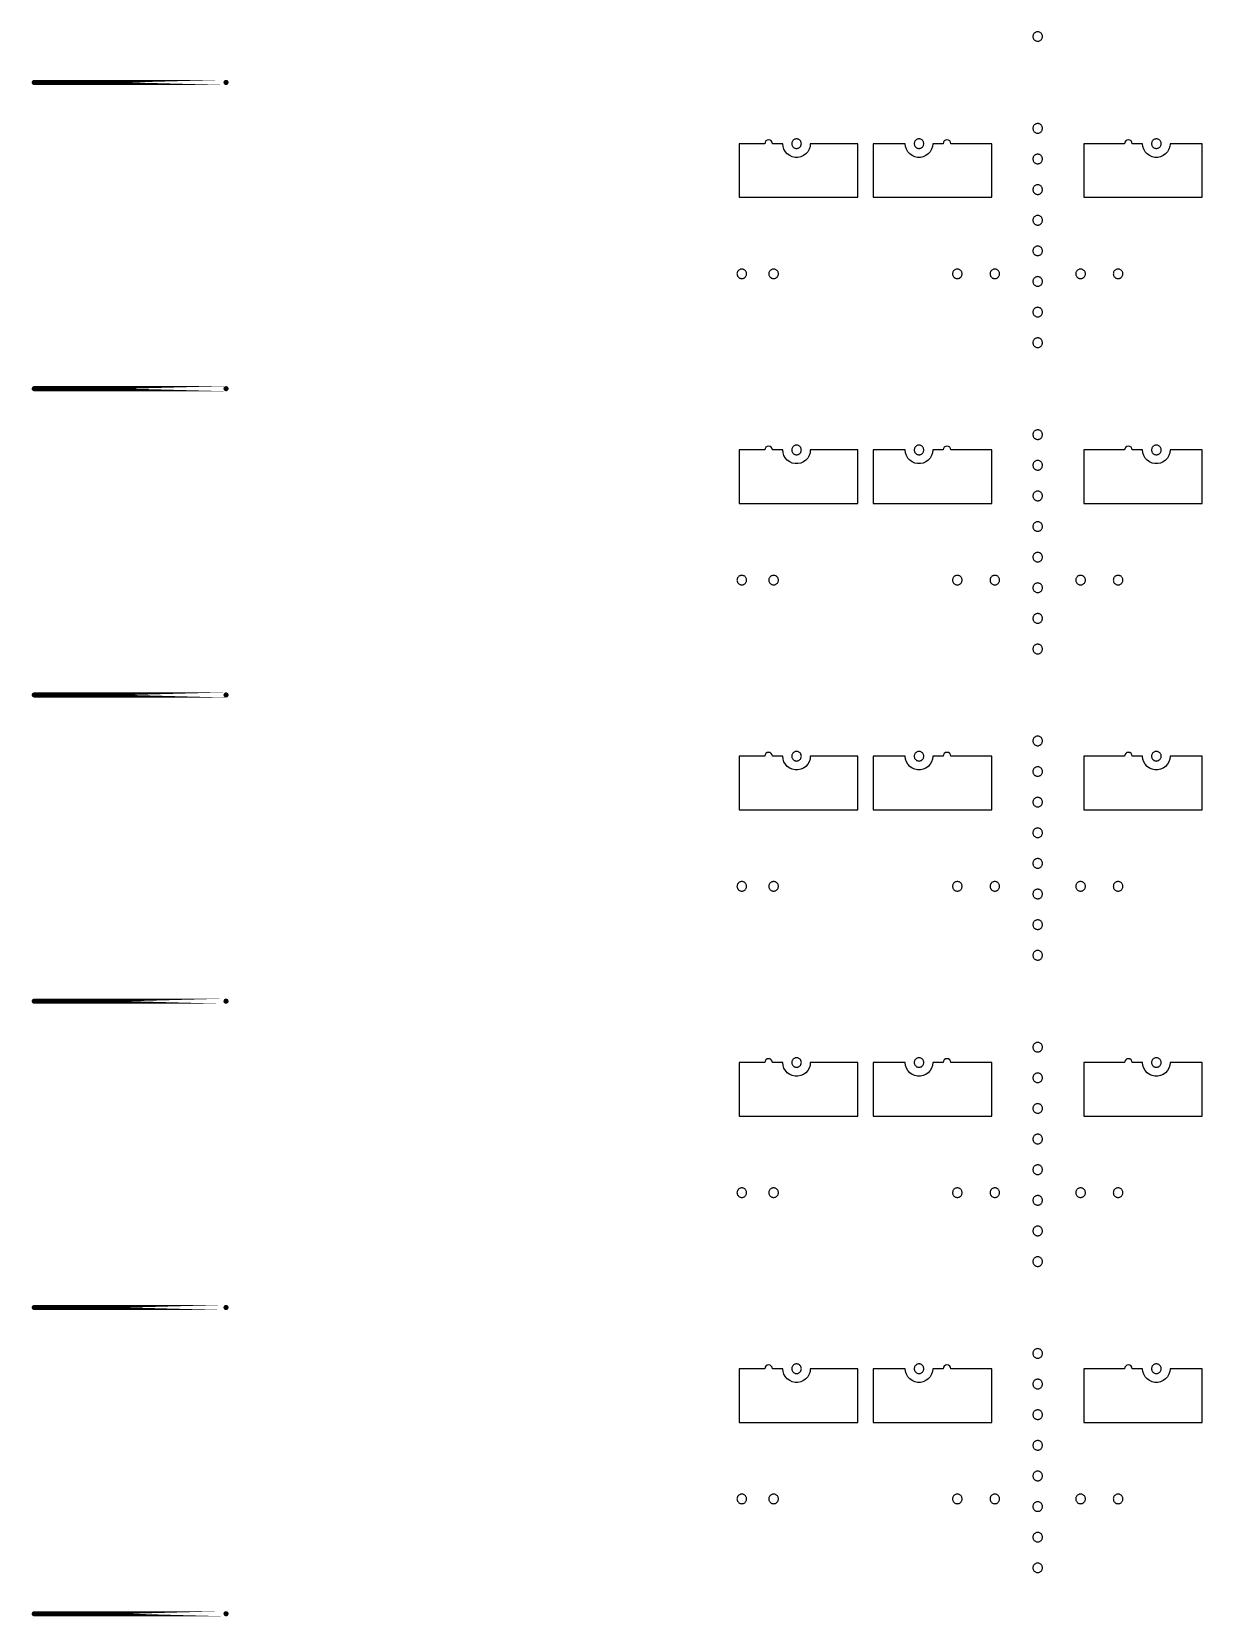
# Model space of a CAD drawing. Extents: x -100 to 100, y -100 to 100.
# Drawn here: x -64.24 to -45.93, y -0.04 to 24.75 of the extents above; entities that cross this region are included whole.
import ezdxf

# ---------------------------------------------------------------- set-up
doc = ezdxf.new("R2010")
doc.units = 0
doc.layers.get('0').update_dxf_attribs({"linetype": 'continuous'})
doc.layers.add('C3', color=7, linetype='continuous')

# ---------------------------------------------------------------- blocks, each defined once
blk = doc.blocks.new('LDI_XFL94-0512-011_C3_B1')
at = {"layer": 'C3'}
for points in [[(-48.503, -53.338), (-48.513, -53.339), (-48.522, -53.341), (-48.532, -53.344), (-48.54, -53.348), (-48.549, -53.354), (-48.556, -53.36), (-48.562, -53.368), (-48.568, -53.376), (-48.572, -53.384), (-48.575, -53.394), (-48.577, -53.403), (-48.578, -53.413), (-48.577, -53.423), (-48.575, -53.433), (-48.572, -53.442), (-48.568, -53.451), (-48.562, -53.459), (-48.556, -53.466), (-48.549, -53.473), (-48.54, -53.478), (-48.532, -53.482), (-48.522, -53.486), (-48.513, -53.488), (-48.503, -53.488), (-48.493, -53.488), (-48.484, -53.486), (-48.474, -53.482), (-48.465, -53.478), (-48.457, -53.473), (-48.45, -53.466), (-48.443, -53.459), (-48.438, -53.451), (-48.434, -53.442), (-48.431, -53.433), (-48.429, -53.423), (-48.428, -53.413), (-48.429, -53.403), (-48.431, -53.394), (-48.434, -53.384), (-48.438, -53.376), (-48.443, -53.368), (-48.45, -53.36), (-48.457, -53.354), (-48.465, -53.348), (-48.474, -53.344), (-48.484, -53.341), (-48.493, -53.339), (-48.503, -53.338)], [(-52.653, -53.653), (-52.657, -53.63), (-52.67, -53.61), (-52.69, -53.597), (-52.713, -53.593), (-52.735, -53.597), (-52.755, -53.61), (-52.768, -53.63), (-52.772, -53.653), (-53.174, -53.653), (-53.174, -54.491), (-51.317, -54.491), (-51.317, -53.653), (-52.06, -53.653), (-52.065, -53.698), (-52.079, -53.74), (-52.101, -53.779), (-52.131, -53.813), (-52.168, -53.839), (-52.209, -53.858), (-52.253, -53.867), (-52.298, -53.867), (-52.342, -53.858), (-52.383, -53.839), (-52.42, -53.813), (-52.45, -53.779), (-52.472, -53.74), (-52.486, -53.698), (-52.491, -53.653), (-52.653, -53.653)], [(-52.275, -53.578), (-52.285, -53.578), (-52.295, -53.58), (-52.304, -53.583), (-52.313, -53.588), (-52.321, -53.593), (-52.328, -53.6), (-52.335, -53.607), (-52.34, -53.615), (-52.345, -53.624), (-52.348, -53.633), (-52.35, -53.643), (-52.35, -53.653), (-52.35, -53.662), (-52.348, -53.672), (-52.345, -53.681), (-52.34, -53.69), (-52.335, -53.698), (-52.328, -53.706), (-52.321, -53.712), (-52.313, -53.718), (-52.304, -53.722), (-52.295, -53.725), (-52.285, -53.727), (-52.275, -53.728), (-52.266, -53.727), (-52.256, -53.725), (-52.247, -53.722), (-52.238, -53.718), (-52.23, -53.712), (-52.222, -53.706), (-52.216, -53.698), (-52.21, -53.69), (-52.206, -53.681), (-52.203, -53.672), (-52.201, -53.662), (-52.2, -53.653), (-52.201, -53.643), (-52.203, -53.633), (-52.206, -53.624), (-52.21, -53.615), (-52.216, -53.607), (-52.222, -53.6), (-52.23, -53.593), (-52.238, -53.588), (-52.247, -53.583), (-52.256, -53.58), (-52.266, -53.578), (-52.275, -53.578)], [(-51.078, -54.491), (-49.222, -54.491), (-49.222, -53.653), (-49.862, -53.653), (-49.867, -53.63), (-49.88, -53.61), (-49.899, -53.597), (-49.922, -53.593), (-49.945, -53.597), (-49.964, -53.61), (-49.977, -53.63), (-49.982, -53.653), (-50.144, -53.653), (-50.148, -53.698), (-50.162, -53.74), (-50.185, -53.779), (-50.215, -53.813), (-50.251, -53.839), (-50.293, -53.858), (-50.337, -53.867), (-50.382, -53.867), (-50.426, -53.858), (-50.467, -53.839), (-50.504, -53.813), (-50.534, -53.779), (-50.556, -53.74), (-50.57, -53.698), (-50.575, -53.653), (-51.078, -53.653), (-51.078, -54.491)], [(-50.359, -53.578), (-50.369, -53.578), (-50.379, -53.58), (-50.388, -53.583), (-50.397, -53.588), (-50.405, -53.593), (-50.412, -53.6), (-50.419, -53.607), (-50.424, -53.615), (-50.429, -53.624), (-50.432, -53.633), (-50.434, -53.643), (-50.434, -53.653), (-50.434, -53.662), (-50.432, -53.672), (-50.429, -53.681), (-50.424, -53.69), (-50.419, -53.698), (-50.412, -53.706), (-50.405, -53.712), (-50.397, -53.718), (-50.388, -53.722), (-50.379, -53.725), (-50.369, -53.727), (-50.359, -53.728), (-50.349, -53.727), (-50.34, -53.725), (-50.331, -53.722), (-50.322, -53.718), (-50.314, -53.712), (-50.306, -53.706), (-50.3, -53.698), (-50.294, -53.69), (-50.29, -53.681), (-50.287, -53.672), (-50.285, -53.662), (-50.284, -53.653), (-50.285, -53.643), (-50.287, -53.633), (-50.29, -53.624), (-50.294, -53.615), (-50.3, -53.607), (-50.306, -53.6), (-50.314, -53.593), (-50.322, -53.588), (-50.331, -53.583), (-50.34, -53.58), (-50.349, -53.578), (-50.359, -53.578)], [(-45.928, -53.653), (-46.431, -53.653), (-46.436, -53.698), (-46.45, -53.74), (-46.472, -53.779), (-46.502, -53.813), (-46.539, -53.839), (-46.58, -53.858), (-46.624, -53.867), (-46.669, -53.867), (-46.713, -53.858), (-46.754, -53.839), (-46.791, -53.813), (-46.821, -53.779), (-46.844, -53.74), (-46.858, -53.698), (-46.862, -53.653), (-47.024, -53.653), (-47.029, -53.63), (-47.041, -53.61), (-47.061, -53.597), (-47.084, -53.593), (-47.107, -53.597), (-47.126, -53.61), (-47.139, -53.63), (-47.144, -53.653), (-47.784, -53.653), (-47.784, -54.491), (-45.928, -54.491), (-45.928, -53.653)], [(-46.647, -53.578), (-46.656, -53.578), (-46.666, -53.58), (-46.675, -53.583), (-46.684, -53.588), (-46.692, -53.593), (-46.7, -53.6), (-46.706, -53.607), (-46.712, -53.615), (-46.716, -53.624), (-46.719, -53.633), (-46.721, -53.643), (-46.722, -53.653), (-46.721, -53.662), (-46.719, -53.672), (-46.716, -53.681), (-46.712, -53.69), (-46.706, -53.698), (-46.7, -53.706), (-46.692, -53.712), (-46.684, -53.718), (-46.675, -53.722), (-46.666, -53.725), (-46.656, -53.727), (-46.647, -53.728), (-46.637, -53.727), (-46.627, -53.725), (-46.618, -53.722), (-46.609, -53.718), (-46.601, -53.712), (-46.594, -53.706), (-46.587, -53.698), (-46.582, -53.69), (-46.577, -53.681), (-46.574, -53.672), (-46.572, -53.662), (-46.572, -53.653), (-46.572, -53.643), (-46.574, -53.633), (-46.577, -53.624), (-46.582, -53.615), (-46.587, -53.607), (-46.594, -53.6), (-46.601, -53.593), (-46.609, -53.588), (-46.618, -53.583), (-46.627, -53.58), (-46.637, -53.578), (-46.647, -53.578)], [(-48.503, -53.817), (-48.513, -53.818), (-48.522, -53.82), (-48.532, -53.823), (-48.54, -53.827), (-48.549, -53.833), (-48.556, -53.839), (-48.562, -53.847), (-48.568, -53.855), (-48.572, -53.864), (-48.575, -53.873), (-48.577, -53.882), (-48.578, -53.892), (-48.577, -53.902), (-48.575, -53.912), (-48.572, -53.921), (-48.568, -53.93), (-48.562, -53.938), (-48.556, -53.945), (-48.549, -53.952), (-48.54, -53.957), (-48.532, -53.962), (-48.522, -53.965), (-48.513, -53.967), (-48.503, -53.967), (-48.493, -53.967), (-48.484, -53.965), (-48.474, -53.962), (-48.465, -53.957), (-48.457, -53.952), (-48.45, -53.945), (-48.443, -53.938), (-48.438, -53.93), (-48.434, -53.921), (-48.431, -53.912), (-48.429, -53.902), (-48.428, -53.892), (-48.429, -53.882), (-48.431, -53.873), (-48.434, -53.864), (-48.438, -53.855), (-48.443, -53.847), (-48.45, -53.839), (-48.457, -53.833), (-48.465, -53.827), (-48.474, -53.823), (-48.484, -53.82), (-48.493, -53.818), (-48.503, -53.817)], [(-48.503, -54.296), (-48.513, -54.297), (-48.522, -54.299), (-48.532, -54.302), (-48.54, -54.306), (-48.549, -54.312), (-48.556, -54.318), (-48.562, -54.326), (-48.568, -54.334), (-48.572, -54.343), (-48.575, -54.352), (-48.577, -54.361), (-48.578, -54.371), (-48.577, -54.381), (-48.575, -54.391), (-48.572, -54.4), (-48.568, -54.409), (-48.562, -54.417), (-48.556, -54.424), (-48.549, -54.431), (-48.54, -54.436), (-48.532, -54.441), (-48.522, -54.444), (-48.513, -54.446), (-48.503, -54.446), (-48.493, -54.446), (-48.484, -54.444), (-48.474, -54.441), (-48.465, -54.436), (-48.457, -54.431), (-48.45, -54.424), (-48.443, -54.417), (-48.438, -54.409), (-48.434, -54.4), (-48.431, -54.391), (-48.429, -54.381), (-48.428, -54.371), (-48.429, -54.361), (-48.431, -54.352), (-48.434, -54.343), (-48.438, -54.334), (-48.443, -54.326), (-48.45, -54.318), (-48.457, -54.312), (-48.465, -54.306), (-48.474, -54.302), (-48.484, -54.299), (-48.493, -54.297), (-48.503, -54.296)], [(-48.503, -54.775), (-48.513, -54.776), (-48.522, -54.778), (-48.532, -54.781), (-48.54, -54.785), (-48.549, -54.791), (-48.556, -54.797), (-48.562, -54.805), (-48.568, -54.813), (-48.572, -54.822), (-48.575, -54.831), (-48.577, -54.841), (-48.578, -54.85), (-48.577, -54.86), (-48.575, -54.87), (-48.572, -54.879), (-48.568, -54.888), (-48.562, -54.896), (-48.556, -54.903), (-48.549, -54.91), (-48.54, -54.915), (-48.532, -54.92), (-48.522, -54.923), (-48.513, -54.925), (-48.503, -54.925), (-48.493, -54.925), (-48.484, -54.923), (-48.474, -54.92), (-48.465, -54.915), (-48.457, -54.91), (-48.45, -54.903), (-48.443, -54.896), (-48.438, -54.888), (-48.434, -54.879), (-48.431, -54.87), (-48.429, -54.86), (-48.428, -54.85), (-48.429, -54.841), (-48.431, -54.831), (-48.434, -54.822), (-48.438, -54.813), (-48.443, -54.805), (-48.45, -54.797), (-48.457, -54.791), (-48.465, -54.785), (-48.474, -54.781), (-48.484, -54.778), (-48.493, -54.776), (-48.503, -54.775)], [(-48.503, -55.254), (-48.513, -55.255), (-48.522, -55.257), (-48.532, -55.26), (-48.54, -55.264), (-48.549, -55.27), (-48.556, -55.276), (-48.562, -55.284), (-48.568, -55.292), (-48.572, -55.301), (-48.575, -55.31), (-48.577, -55.32), (-48.578, -55.329), (-48.577, -55.339), (-48.575, -55.349), (-48.572, -55.358), (-48.568, -55.367), (-48.562, -55.375), (-48.556, -55.382), (-48.549, -55.389), (-48.54, -55.394), (-48.532, -55.399), (-48.522, -55.402), (-48.513, -55.404), (-48.503, -55.404), (-48.493, -55.404), (-48.484, -55.402), (-48.474, -55.399), (-48.465, -55.394), (-48.457, -55.389), (-48.45, -55.382), (-48.443, -55.375), (-48.438, -55.367), (-48.434, -55.358), (-48.431, -55.349), (-48.429, -55.339), (-48.428, -55.329), (-48.429, -55.32), (-48.431, -55.31), (-48.434, -55.301), (-48.438, -55.292), (-48.443, -55.284), (-48.45, -55.276), (-48.457, -55.27), (-48.465, -55.264), (-48.474, -55.26), (-48.484, -55.257), (-48.493, -55.255), (-48.503, -55.254)], [(-53.132, -55.614), (-53.142, -55.614), (-53.151, -55.616), (-53.16, -55.619), (-53.169, -55.624), (-53.177, -55.629), (-53.185, -55.636), (-53.191, -55.643), (-53.197, -55.651), (-53.201, -55.66), (-53.204, -55.669), (-53.206, -55.679), (-53.207, -55.689), (-53.206, -55.698), (-53.204, -55.708), (-53.201, -55.717), (-53.197, -55.726), (-53.191, -55.734), (-53.185, -55.742), (-53.177, -55.748), (-53.169, -55.754), (-53.16, -55.758), (-53.151, -55.761), (-53.142, -55.763), (-53.132, -55.764), (-53.122, -55.763), (-53.112, -55.761), (-53.103, -55.758), (-53.094, -55.754), (-53.086, -55.748), (-53.079, -55.742), (-53.072, -55.734), (-53.067, -55.726), (-53.062, -55.717), (-53.059, -55.708), (-53.057, -55.698), (-53.057, -55.689), (-53.057, -55.679), (-53.059, -55.669), (-53.062, -55.66), (-53.067, -55.651), (-53.072, -55.643), (-53.079, -55.636), (-53.086, -55.629), (-53.094, -55.624), (-53.103, -55.619), (-53.112, -55.616), (-53.122, -55.614), (-53.132, -55.614)], [(-52.635, -55.614), (-52.645, -55.614), (-52.654, -55.616), (-52.663, -55.619), (-52.672, -55.624), (-52.68, -55.629), (-52.688, -55.636), (-52.694, -55.643), (-52.7, -55.651), (-52.704, -55.66), (-52.707, -55.669), (-52.709, -55.679), (-52.71, -55.689), (-52.709, -55.698), (-52.707, -55.708), (-52.704, -55.717), (-52.7, -55.726), (-52.694, -55.734), (-52.688, -55.742), (-52.68, -55.748), (-52.672, -55.754), (-52.663, -55.758), (-52.654, -55.761), (-52.645, -55.763), (-52.635, -55.764), (-52.625, -55.763), (-52.615, -55.761), (-52.606, -55.758), (-52.597, -55.754), (-52.589, -55.748), (-52.582, -55.742), (-52.575, -55.734), (-52.57, -55.726), (-52.565, -55.717), (-52.562, -55.708), (-52.56, -55.698), (-52.56, -55.689), (-52.56, -55.679), (-52.562, -55.669), (-52.565, -55.66), (-52.57, -55.651), (-52.575, -55.643), (-52.582, -55.636), (-52.589, -55.629), (-52.597, -55.624), (-52.606, -55.619), (-52.615, -55.616), (-52.625, -55.614), (-52.635, -55.614)], [(-49.76, -55.614), (-49.77, -55.614), (-49.78, -55.616), (-49.789, -55.619), (-49.798, -55.624), (-49.806, -55.629), (-49.814, -55.636), (-49.82, -55.643), (-49.825, -55.651), (-49.83, -55.66), (-49.833, -55.669), (-49.835, -55.679), (-49.835, -55.689), (-49.835, -55.698), (-49.833, -55.708), (-49.83, -55.717), (-49.825, -55.726), (-49.82, -55.734), (-49.814, -55.742), (-49.806, -55.748), (-49.798, -55.754), (-49.789, -55.758), (-49.78, -55.761), (-49.77, -55.763), (-49.76, -55.764), (-49.751, -55.763), (-49.741, -55.761), (-49.732, -55.758), (-49.723, -55.754), (-49.715, -55.748), (-49.707, -55.742), (-49.701, -55.734), (-49.696, -55.726), (-49.691, -55.717), (-49.688, -55.708), (-49.686, -55.698), (-49.685, -55.689), (-49.686, -55.679), (-49.688, -55.669), (-49.691, -55.66), (-49.696, -55.651), (-49.701, -55.643), (-49.707, -55.636), (-49.715, -55.629), (-49.723, -55.624), (-49.732, -55.619), (-49.741, -55.616), (-49.751, -55.614), (-49.76, -55.614)], [(-49.174, -55.614), (-49.183, -55.614), (-49.193, -55.616), (-49.202, -55.619), (-49.211, -55.624), (-49.219, -55.629), (-49.227, -55.636), (-49.233, -55.643), (-49.239, -55.651), (-49.243, -55.66), (-49.246, -55.669), (-49.248, -55.679), (-49.249, -55.689), (-49.248, -55.698), (-49.246, -55.708), (-49.243, -55.717), (-49.239, -55.726), (-49.233, -55.734), (-49.227, -55.742), (-49.219, -55.748), (-49.211, -55.754), (-49.202, -55.758), (-49.193, -55.761), (-49.183, -55.763), (-49.174, -55.764), (-49.164, -55.763), (-49.154, -55.761), (-49.145, -55.758), (-49.136, -55.754), (-49.128, -55.748), (-49.121, -55.742), (-49.114, -55.734), (-49.109, -55.726), (-49.104, -55.717), (-49.101, -55.708), (-49.099, -55.698), (-49.099, -55.689), (-49.099, -55.679), (-49.101, -55.669), (-49.104, -55.66), (-49.109, -55.651), (-49.114, -55.643), (-49.121, -55.636), (-49.128, -55.629), (-49.136, -55.624), (-49.145, -55.619), (-49.154, -55.616), (-49.164, -55.614), (-49.174, -55.614)], [(-48.503, -55.733), (-48.513, -55.734), (-48.522, -55.736), (-48.532, -55.739), (-48.54, -55.743), (-48.549, -55.749), (-48.556, -55.755), (-48.562, -55.763), (-48.568, -55.771), (-48.572, -55.78), (-48.575, -55.789), (-48.577, -55.799), (-48.578, -55.808), (-48.577, -55.818), (-48.575, -55.828), (-48.572, -55.837), (-48.568, -55.846), (-48.562, -55.854), (-48.556, -55.861), (-48.549, -55.868), (-48.54, -55.873), (-48.532, -55.878), (-48.522, -55.881), (-48.513, -55.883), (-48.503, -55.883), (-48.493, -55.883), (-48.484, -55.881), (-48.474, -55.878), (-48.465, -55.873), (-48.457, -55.868), (-48.45, -55.861), (-48.443, -55.854), (-48.438, -55.846), (-48.434, -55.837), (-48.431, -55.828), (-48.429, -55.818), (-48.428, -55.808), (-48.429, -55.799), (-48.431, -55.789), (-48.434, -55.78), (-48.438, -55.771), (-48.443, -55.763), (-48.45, -55.755), (-48.457, -55.749), (-48.465, -55.743), (-48.474, -55.739), (-48.484, -55.736), (-48.493, -55.734), (-48.503, -55.733)], [(-47.832, -55.614), (-47.842, -55.614), (-47.852, -55.616), (-47.861, -55.619), (-47.87, -55.624), (-47.878, -55.629), (-47.885, -55.636), (-47.892, -55.643), (-47.897, -55.651), (-47.902, -55.66), (-47.905, -55.669), (-47.907, -55.679), (-47.907, -55.689), (-47.907, -55.698), (-47.905, -55.708), (-47.902, -55.717), (-47.897, -55.726), (-47.892, -55.734), (-47.885, -55.742), (-47.878, -55.748), (-47.87, -55.754), (-47.861, -55.758), (-47.852, -55.761), (-47.842, -55.763), (-47.832, -55.764), (-47.823, -55.763), (-47.813, -55.761), (-47.804, -55.758), (-47.795, -55.754), (-47.787, -55.748), (-47.779, -55.742), (-47.773, -55.734), (-47.767, -55.726), (-47.763, -55.717), (-47.76, -55.708), (-47.758, -55.698), (-47.757, -55.689), (-47.758, -55.679), (-47.76, -55.669), (-47.763, -55.66), (-47.767, -55.651), (-47.773, -55.643), (-47.779, -55.636), (-47.787, -55.629), (-47.795, -55.624), (-47.804, -55.619), (-47.813, -55.616), (-47.823, -55.614), (-47.832, -55.614)], [(-47.246, -55.614), (-47.255, -55.614), (-47.265, -55.616), (-47.274, -55.619), (-47.283, -55.624), (-47.291, -55.629), (-47.299, -55.636), (-47.305, -55.643), (-47.31, -55.651), (-47.315, -55.66), (-47.318, -55.669), (-47.32, -55.679), (-47.321, -55.689), (-47.32, -55.698), (-47.318, -55.708), (-47.315, -55.717), (-47.31, -55.726), (-47.305, -55.734), (-47.299, -55.742), (-47.291, -55.748), (-47.283, -55.754), (-47.274, -55.758), (-47.265, -55.761), (-47.255, -55.763), (-47.246, -55.764), (-47.236, -55.763), (-47.226, -55.761), (-47.217, -55.758), (-47.208, -55.754), (-47.2, -55.748), (-47.192, -55.742), (-47.186, -55.734), (-47.181, -55.726), (-47.176, -55.717), (-47.173, -55.708), (-47.171, -55.698), (-47.171, -55.689), (-47.171, -55.679), (-47.173, -55.669), (-47.176, -55.66), (-47.181, -55.651), (-47.186, -55.643), (-47.192, -55.636), (-47.2, -55.629), (-47.208, -55.624), (-47.217, -55.619), (-47.226, -55.616), (-47.236, -55.614), (-47.246, -55.614)], [(-48.503, -56.212), (-48.513, -56.213), (-48.522, -56.215), (-48.532, -56.218), (-48.54, -56.222), (-48.549, -56.228), (-48.556, -56.234), (-48.562, -56.242), (-48.568, -56.25), (-48.572, -56.259), (-48.575, -56.268), (-48.577, -56.278), (-48.578, -56.287), (-48.577, -56.297), (-48.575, -56.307), (-48.572, -56.316), (-48.568, -56.325), (-48.562, -56.333), (-48.556, -56.34), (-48.549, -56.347), (-48.54, -56.352), (-48.532, -56.357), (-48.522, -56.36), (-48.513, -56.362), (-48.503, -56.362), (-48.493, -56.362), (-48.484, -56.36), (-48.474, -56.357), (-48.465, -56.352), (-48.457, -56.347), (-48.45, -56.34), (-48.443, -56.333), (-48.438, -56.325), (-48.434, -56.316), (-48.431, -56.307), (-48.429, -56.297), (-48.428, -56.287), (-48.429, -56.278), (-48.431, -56.268), (-48.434, -56.259), (-48.438, -56.25), (-48.443, -56.242), (-48.45, -56.234), (-48.457, -56.228), (-48.465, -56.222), (-48.474, -56.218), (-48.484, -56.215), (-48.493, -56.213), (-48.503, -56.212)], [(-48.503, -56.691), (-48.513, -56.692), (-48.522, -56.694), (-48.532, -56.697), (-48.54, -56.702), (-48.549, -56.707), (-48.556, -56.713), (-48.562, -56.721), (-48.568, -56.729), (-48.572, -56.738), (-48.575, -56.747), (-48.577, -56.757), (-48.578, -56.766), (-48.577, -56.776), (-48.575, -56.786), (-48.572, -56.795), (-48.568, -56.804), (-48.562, -56.812), (-48.556, -56.82), (-48.549, -56.826), (-48.54, -56.831), (-48.532, -56.836), (-48.522, -56.839), (-48.513, -56.841), (-48.503, -56.841), (-48.493, -56.841), (-48.484, -56.839), (-48.474, -56.836), (-48.465, -56.831), (-48.457, -56.826), (-48.45, -56.82), (-48.443, -56.812), (-48.438, -56.804), (-48.434, -56.795), (-48.431, -56.786), (-48.429, -56.776), (-48.428, -56.766), (-48.429, -56.757), (-48.431, -56.747), (-48.434, -56.738), (-48.438, -56.729), (-48.443, -56.721), (-48.45, -56.713), (-48.457, -56.707), (-48.465, -56.702), (-48.474, -56.697), (-48.484, -56.694), (-48.493, -56.692), (-48.503, -56.691)]]:
    blk.add_lwpolyline(points, close=True, dxfattribs=at)
blk = doc.blocks.new('cutlineendpoint')
at = {"const_width": 0.04}
blk.add_lwpolyline([(-0.02, 0, 1), (0.02, 0, 1)], format="xyb", close=True, dxfattribs=at)

msp = doc.modelspace()

# ---------------------------------------------------------------- linework, layer by layer
at = {"layer": 'C3', "const_width": 0.08}
for points in [[(-61.2, 23.952), (-64.2, 23.952)], [(-61.2, 19.162), (-64.2, 19.162)], [(-61.2, 14.371), (-64.2, 14.371)], [(-61.2, 9.581), (-64.2, 9.581)], [(-61.2, 4.79), (-64.2, 4.79)], [(-61.2, 0), (-64.2, 0)]]:
    msp.add_lwpolyline(points, close=True, dxfattribs=at)

# ---------------------------------------------------------------- block references
at = {"layer": 'C3'}
for name, p in [('LDI_XFL94-0512-011_C3_B1', (0, 81.437)), ('cutlineendpoint', (-64.2, 23.952)), ('cutlineendpoint', (-61.2, 23.952)), ('LDI_XFL94-0512-011_C3_B1', (0, 76.647)), ('cutlineendpoint', (-64.2, 19.162)), ('cutlineendpoint', (-61.2, 19.162)), ('LDI_XFL94-0512-011_C3_B1', (0, 71.856)), ('cutlineendpoint', (-64.2, 14.371)), ('cutlineendpoint', (-61.2, 14.371)), ('LDI_XFL94-0512-011_C3_B1', (0, 67.066)), ('cutlineendpoint', (-64.2, 9.581)), ('cutlineendpoint', (-61.2, 9.581)), ('LDI_XFL94-0512-011_C3_B1', (0, 62.275)), ('cutlineendpoint', (-64.2, 4.79)), ('cutlineendpoint', (-61.2, 4.79)), ('LDI_XFL94-0512-011_C3_B1', (0, 57.485)), ('cutlineendpoint', (-64.2, 0)), ('cutlineendpoint', (-61.2, 0))]:
    msp.add_blockref(name, p, dxfattribs=at)

doc.saveas('drawing.dxf')
